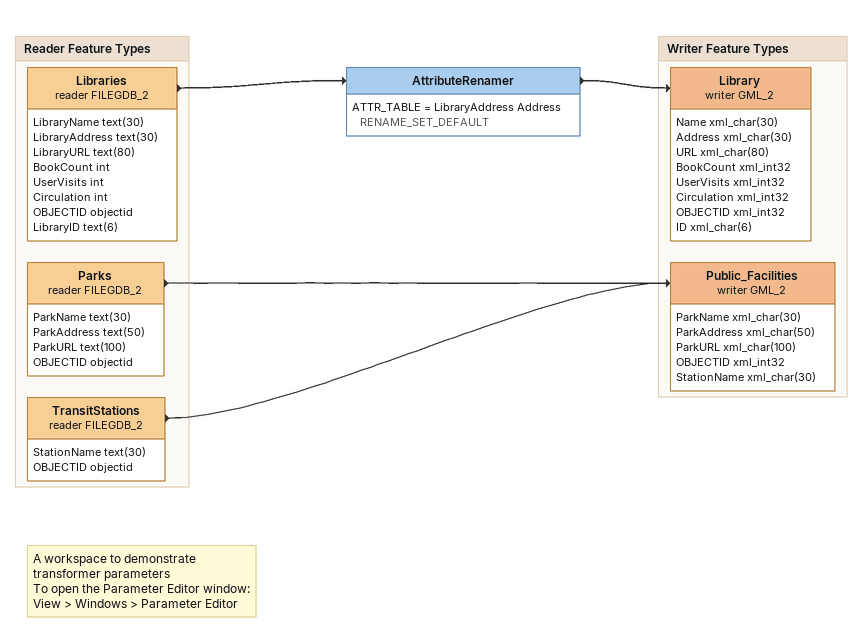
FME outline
Note: A workspace to demonstrate transformer parameters / To open the Parameter Editor window: View > Windows > Parameter Editor
AttributeRenamer
    ATTR_TABLE = LibraryAddress Address RENAME_SET_DEFAULT
    -> Library (writer GML_2)

Bookmark: Reader Feature Types
Libraries (reader FILEGDB_2)
    attributes: LibraryName text(30), LibraryAddress text(30), LibraryURL text(80), BookCount int, UserVisits int, Circulation int, OBJECTID objectid, LibraryID text(6)
    -> AttributeRenamer
Parks (reader FILEGDB_2)
    attributes: ParkName text(30), ParkAddress text(50), ParkURL text(100), OBJECTID objectid
    -> Public_Facilities (writer GML_2)
TransitStations (reader FILEGDB_2)
    attributes: StationName text(30), OBJECTID objectid
    -> Public_Facilities (writer GML_2)

Bookmark: Writer Feature Types
Library (writer GML_2)
    attributes: Name xml_char(30), Address xml_char(30), URL xml_char(80), BookCount xml_int32, UserVisits xml_int32, Circulation xml_int32, OBJECTID xml_int32, ID xml_char(6)
Public_Facilities (writer GML_2)
    attributes: ParkName xml_char(30), ParkAddress xml_char(50), ParkURL xml_char(100), OBJECTID xml_int32, StationName xml_char(30)
